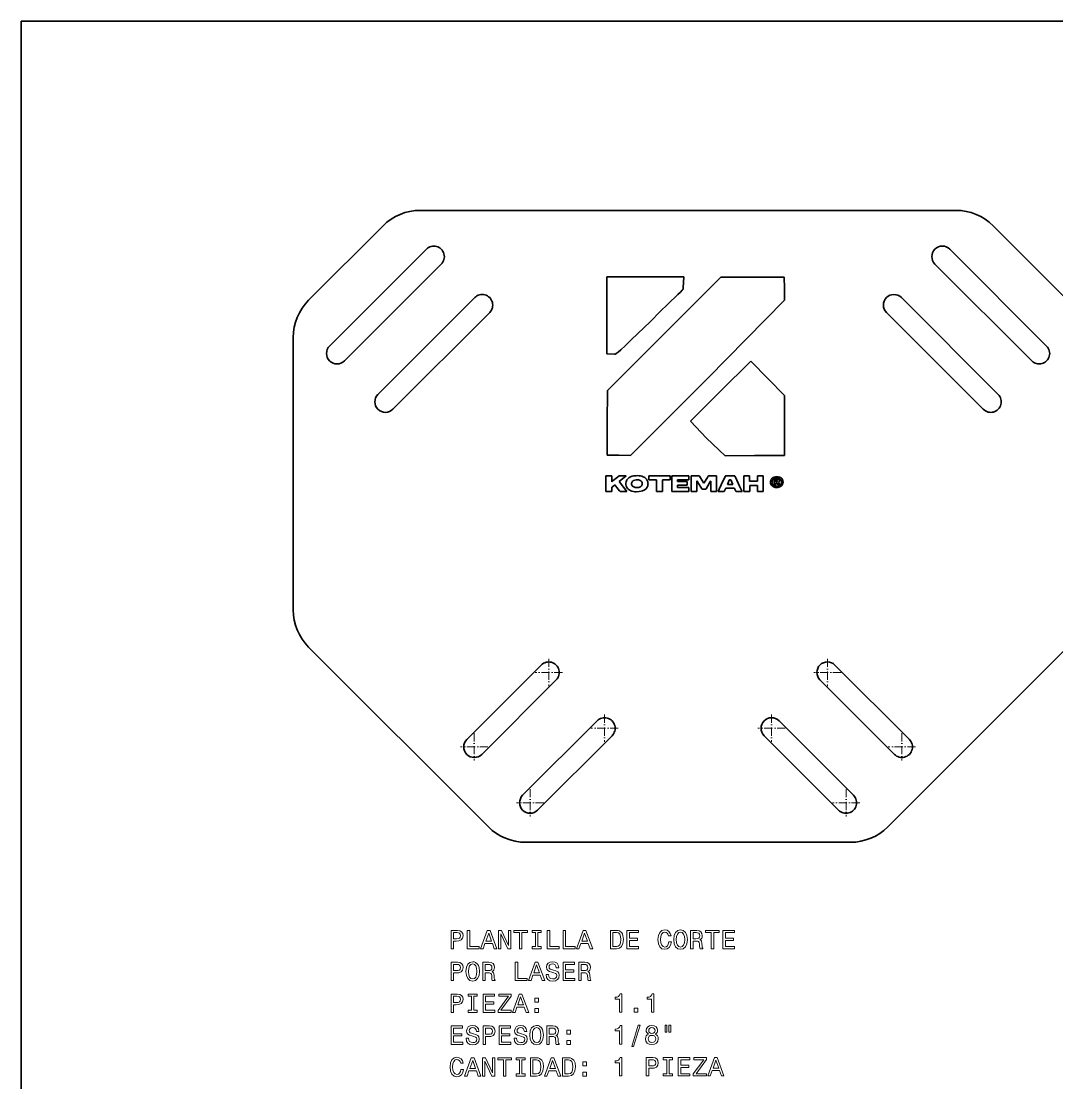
# Model space of a CAD drawing. Extents: x 15 to 1174, y 15 to 826.
# Drawn here: x 15 to 211.7, y 624.2 to 825.8 of the extents above; entities that cross this region are included whole.
import ezdxf

# ---------------------------------------------------------------- set-up
doc = ezdxf.new("R2010")
doc.units = 0
doc.linetypes.add('DASHDOT', pattern=[18.5, 12, -3, 0.5, -3])

msp = doc.modelspace()

# ---------------------------------------------------------------- linework, layer by layer
at = {"color": 7, "lineweight": 35}
for p, q in [((1173.969971, 825.840027), (15, 825.840027)), ((15, 15), (15, 825.840027)), ((90.783447, 789.918457), (192.499176, 789.918457)), ((69.570244, 772.847412), (83.712379, 786.989502)), ((199.570251, 786.989502), (213.712372, 772.847412)), ((91.9403, 782.545898), (73.555527, 764.161072)), ((191.342316, 782.545898), (209.727097, 764.161072)), ((76.383949, 761.332642), (94.76873, 779.717468)), ((206.898682, 761.332642), (188.513885, 779.717468)), ((126.240486, 777.307739), (133.919418, 777.307739)), ((126.240486, 769.782166), (126.240486, 777.307739)), ((133.919418, 777.307739), (140.817795, 777.307739)), ((137.192596, 766.559265), (147.838989, 777.218872)), ((140.817795, 777.307739), (140.734146, 775.231934)), ((147.838989, 777.218872), (153.806702, 777.238647)), ((153.806702, 777.238647), (159.892502, 777.238647)), ((159.892502, 777.238647), (159.922089, 775.087646)), ((140.217163, 774.418091), (139.693024, 773.915283)), ((140.531662, 774.757324), (140.217163, 774.418091)), ((140.626099, 774.888062), (140.531662, 774.757324)), ((140.687119, 775.004761), (140.626099, 774.888062)), ((140.721024, 775.116394), (140.687119, 775.004761)), ((140.734146, 775.231934), (140.721024, 775.116394)), ((159.922089, 775.087646), (159.941818, 772.897217)), ((101.13269, 773.353516), (82.74791, 754.968689)), ((137.81337, 772.132385), (136.356613, 770.708923)), ((139.693024, 773.915283), (137.81337, 772.132385)), ((159.941818, 772.897217), (145.396912, 758.086182)), ((182.149933, 773.353516), (200.534714, 754.968689)), ((85.57634, 752.140259), (103.961121, 770.525085)), ((136.356613, 770.708923), (134.487778, 768.835266)), ((197.706284, 752.140259), (179.321503, 770.525085)), ((126.240486, 762.646851), (126.240486, 769.782166)), ((134.487778, 768.835266), (130.833359, 765.313599)), ((126.358986, 755.712463), (137.192596, 766.559265)), ((66.641312, 714.060608), (66.641312, 765.776306)), ((129.678818, 764.208496), (128.872955, 763.453125)), ((130.833359, 765.313599), (129.678818, 764.208496)), ((127.640129, 762.620056), (126.240486, 762.646851)), ((127.718246, 762.618652), (127.640129, 762.620056)), ((127.79937, 762.631042), (127.718246, 762.618652)), ((127.892853, 762.665405), (127.79937, 762.631042)), ((128.008041, 762.729919), (127.892853, 762.665405)), ((128.340973, 762.982117), (128.008041, 762.729919)), ((128.872955, 763.453125), (128.340973, 762.982117)), ((147.763, 755.531555), (153.578293, 761.273193)), ((153.578293, 761.273193), (156.863602, 757.954285)), ((145.396912, 758.086182), (130.711517, 743.369873)), ((156.863602, 757.954285), (159.951797, 754.792969)), ((126.270294, 749.478943), (126.358986, 755.712463)), ((142.085602, 749.908203), (147.763, 755.531555)), ((159.951797, 754.792969), (159.931992, 749.073547)), ((126.281372, 743.425659), (126.270294, 749.478943)), ((145.163101, 746.690247), (142.085602, 749.908203)), ((159.931992, 749.073547), (159.951797, 743.393494)), ((148.674194, 743.334351), (145.163101, 746.690247)), ((128.506897, 743.411743), (126.281372, 743.425659)), ((130.711517, 743.369873), (128.506897, 743.411743)), ((154.224304, 743.373779), (148.674194, 743.334351)), ((159.951797, 743.393494), (154.224304, 743.373779)), ((126.044197, 736.526245), (126.044197, 739.510742)), ((126.044197, 739.510742), (127.14003, 739.510742)), ((127.14003, 739.510742), (127.14003, 738.396973)), ((127.14003, 738.396973), (127.43692, 738.612671)), ((127.43692, 738.612671), (128.226471, 739.264465)), ((128.226471, 739.264465), (128.525452, 739.487488)), ((128.525452, 739.487488), (128.596863, 739.514771)), ((129.904953, 739.51593), (128.53244, 738.426941)), ((128.53244, 738.426941), (129.986389, 736.51709)), ((128.596863, 739.514771), (129.904953, 739.51593)), ((129.857208, 738.344116), (129.82605, 738.122925)), ((129.82605, 738.122925), (129.828217, 737.991272)), ((129.828217, 737.991272), (129.84549, 737.859009)), ((129.84549, 737.859009), (129.890823, 737.593872)), ((129.923981, 738.555908), (129.857208, 738.344116)), ((130.029068, 738.758057), (129.923981, 738.555908)), ((130.175232, 738.950195), (130.029068, 738.758057)), ((130.36322, 739.121826), (130.175232, 738.950195)), ((130.576111, 739.255371), (130.36322, 739.121826)), ((130.808319, 739.360229), (130.576111, 739.255371)), ((131.054276, 739.445801), (130.808319, 739.360229)), ((130.912827, 738.055359), (130.924225, 738.154175)), ((130.916245, 737.954407), (130.912827, 738.055359)), ((130.965866, 737.747803), (130.916245, 737.954407)), ((130.924225, 738.154175), (130.950851, 738.250244)), ((130.950851, 738.250244), (130.993134, 738.343201)), ((130.993134, 738.343201), (131.051483, 738.432556)), ((131.051483, 738.432556), (131.126312, 738.517822)), ((131.288376, 739.492004), (131.054276, 739.445801)), ((131.126312, 738.517822), (131.204987, 738.580688)), ((131.204987, 738.580688), (131.300034, 738.632874)), ((131.531021, 739.514648), (131.288376, 739.492004)), ((131.300034, 738.632874), (131.509644, 738.70166)), ((131.509644, 738.70166), (131.792221, 738.735352)), ((131.776688, 739.535889), (131.531021, 739.514648)), ((132.022476, 739.541199), (131.776688, 739.535889)), ((131.792221, 738.735352), (132.080399, 738.740662)), ((132.305969, 739.523438), (132.022476, 739.541199)), ((132.080399, 738.740662), (132.248215, 738.72821)), ((132.248215, 738.72821), (132.408005, 738.691101)), ((132.585144, 739.486328), (132.305969, 739.523438)), ((132.408005, 738.691101), (132.556305, 738.630249)), ((132.556305, 738.630249), (132.689606, 738.546753)), ((132.858109, 739.424255), (132.585144, 739.486328)), ((132.689606, 738.546753), (132.781464, 738.460205)), ((132.781464, 738.460205), (132.851334, 738.358643)), ((132.851334, 738.358643), (132.898438, 738.245911)), ((133.123062, 739.331604), (132.858109, 739.424255)), ((132.915451, 737.871277), (132.88002, 737.748657)), ((132.898438, 738.245911), (132.921951, 738.125671)), ((132.927353, 737.997437), (132.915451, 737.871277)), ((132.921951, 738.125671), (132.927353, 737.997437)), ((133.404846, 739.182861), (133.123062, 739.331604)), ((133.526947, 739.094116), (133.404846, 739.182861)), ((133.636398, 738.996033), (133.526947, 739.094116)), ((133.733063, 738.888794), (133.636398, 738.996033)), ((133.816849, 738.7724), (133.733063, 738.888794)), ((133.887665, 738.647156), (133.816849, 738.7724)), ((133.945389, 738.513123), (133.887665, 738.647156)), ((133.993378, 738.359436), (133.945389, 738.513123)), ((133.977402, 737.621155), (134.027725, 737.881226)), ((134.024277, 738.202026), (133.993378, 738.359436)), ((134.036316, 738.042114), (134.024277, 738.202026)), ((134.027725, 737.881226), (134.036316, 738.042114)), ((134.211319, 739.506836), (138.228592, 739.506836)), ((134.211319, 738.740601), (134.211319, 739.506836)), ((135.670395, 738.740601), (134.211319, 738.740601)), ((135.670395, 736.526367), (135.670395, 738.740601)), ((138.228592, 738.74585), (136.783401, 738.74585)), ((136.783401, 738.74585), (136.783401, 736.526367)), ((138.228592, 739.506836), (138.228592, 738.74585)), ((138.5354, 736.524353), (138.5354, 739.509277)), ((138.5354, 739.509277), (141.799896, 739.509277)), ((141.799896, 738.773682), (139.636398, 738.773682)), ((139.636398, 738.773682), (139.636398, 738.403748)), ((139.636398, 738.403748), (141.4431, 738.403748)), ((141.4431, 738.403748), (141.4431, 737.725281)), ((141.799896, 739.509277), (141.799896, 738.773682)), ((142.241501, 739.509644), (142.35936, 739.515686)), ((142.241501, 736.525879), (142.241501, 739.509644)), ((142.35936, 739.515686), (143.623703, 739.517273)), ((143.731796, 737.85553), (143.30899, 738.531555)), ((143.30899, 738.531555), (143.30899, 736.525879)), ((143.623703, 739.517273), (143.717041, 739.499634)), ((143.717041, 739.499634), (143.780762, 739.435364)), ((144.237991, 737.011719), (143.731796, 737.85553)), ((143.780762, 739.435364), (144.489639, 738.326721)), ((144.489639, 738.326721), (144.652618, 738.097839)), ((144.652618, 738.097839), (145.307266, 739.18042)), ((145.734085, 738.164307), (145.089874, 737.030762)), ((145.307266, 739.18042), (145.487564, 739.45636)), ((145.487564, 739.45636), (145.532059, 739.494934)), ((145.532059, 739.494934), (145.587189, 739.513367)), ((145.587189, 739.513367), (146.985107, 739.512939)), ((145.929276, 738.485901), (145.734085, 738.164307)), ((145.953201, 738.479065), (145.929276, 738.485901)), ((145.953201, 736.526245), (145.953201, 738.479065)), ((146.985107, 739.512939), (147.011948, 739.501343)), ((147.011948, 739.501343), (147.011902, 736.526245)), ((148.659821, 739.365356), (147.945511, 737.821533)), ((148.701385, 739.448792), (148.659821, 739.365356)), ((148.743423, 739.493958), (148.701385, 739.448792)), ((148.808121, 739.512573), (148.743423, 739.493958)), ((148.917694, 739.516174), (148.808121, 739.512573)), ((150.328171, 739.516174), (148.917694, 739.516174)), ((149.103302, 737.850281), (149.4487, 738.657166)), ((150.137497, 737.850281), (149.103302, 737.850281)), ((149.4487, 738.657166), (149.492126, 738.725037)), ((149.492126, 738.725037), (149.528534, 738.743042)), ((149.528534, 738.743042), (149.581726, 738.744385)), ((149.581726, 738.744385), (149.745804, 738.743042)), ((149.745804, 738.743042), (150.137497, 737.850281)), ((150.437531, 739.511414), (150.328171, 739.516174)), ((150.503845, 739.490173), (150.437531, 739.511414)), ((150.54744, 739.44165), (150.503845, 739.490173)), ((150.588623, 739.355164), (150.54744, 739.44165)), ((150.906418, 738.657227), (150.588623, 739.355164)), ((151.407913, 737.564819), (150.906418, 738.657227)), ((152.233093, 736.526245), (152.233093, 739.510742)), ((152.233093, 739.510742), (153.333893, 739.510742)), ((153.333893, 739.510742), (153.333893, 738.470276)), ((153.333893, 738.470276), (154.829895, 738.470276)), ((154.829895, 738.470276), (154.829895, 739.510071)), ((154.829895, 739.510071), (155.930893, 739.510071)), ((155.930893, 739.510071), (155.930893, 736.523987)), ((157.266739, 738.312805), (157.289261, 738.524902)), ((157.290665, 738.099854), (157.266739, 738.312805)), ((157.289261, 738.524902), (157.357208, 738.720032)), ((157.356995, 737.906799), (157.290665, 738.099854)), ((157.46225, 737.735779), (157.356995, 737.906799)), ((157.357208, 738.720032), (157.466415, 738.894836)), ((157.466415, 738.894836), (157.612717, 739.045654)), ((157.589462, 738.49585), (157.571838, 738.331848)), ((157.571838, 738.331848), (157.588043, 738.160339)), ((157.588043, 738.160339), (157.636047, 738.005432)), ((157.639847, 738.645081), (157.589462, 738.49585)), ((157.612717, 739.045654), (157.791946, 739.169067)), ((157.636047, 738.005432), (157.713669, 737.868958)), ((157.720398, 738.777283), (157.639847, 738.645081)), ((157.713669, 737.868958), (157.818771, 737.75293)), ((157.828506, 738.890259), (157.720398, 738.777283)), ((157.791946, 739.169067), (157.999954, 739.261536)), ((157.961609, 738.981873), (157.828506, 738.890259)), ((158.117096, 739.049866), (157.961609, 738.981873)), ((157.982834, 738.738098), (157.982193, 737.953979)), ((157.982193, 737.953979), (157.987534, 737.882385)), ((157.99202, 738.816284), (157.982834, 738.738098)), ((157.987534, 737.882385), (158.013107, 737.833679)), ((158.025574, 738.868652), (157.99202, 738.816284)), ((157.999954, 739.261536), (158.232574, 739.31958)), ((158.086243, 738.896729), (158.025574, 738.868652)), ((158.176819, 738.901794), (158.086243, 738.896729)), ((158.292389, 739.092102), (158.117096, 739.049866)), ((158.541153, 738.900269), (158.176819, 738.901794)), ((158.232574, 739.31958), (158.485641, 739.339661)), ((158.286621, 737.83667), (158.306427, 737.88501)), ((158.484909, 739.106323), (158.292389, 739.092102)), ((158.306427, 737.88501), (158.307846, 737.950073)), ((158.306793, 738.198425), (158.421143, 738.194641)), ((158.307846, 737.950073), (158.306793, 738.198425)), ((158.314041, 738.673706), (158.514465, 738.670654)), ((158.314041, 738.389893), (158.314041, 738.673706)), ((158.535904, 738.416992), (158.314041, 738.389893)), ((158.421143, 738.194641), (158.50708, 738.162903)), ((158.678116, 739.09082), (158.484909, 739.106323)), ((158.485641, 739.339661), (158.740936, 739.320679)), ((158.50708, 738.162903), (158.569611, 738.10437)), ((158.514465, 738.670654), (158.593231, 738.639648)), ((158.613968, 738.457031), (158.535904, 738.416992)), ((158.706894, 738.886597), (158.541153, 738.900269)), ((158.569611, 738.10437), (158.613754, 738.020264)), ((158.593231, 738.639648), (158.633682, 738.557434)), ((158.613754, 738.020264), (158.675461, 737.876709)), ((158.632828, 738.497681), (158.613968, 738.457031)), ((158.633682, 738.557434), (158.632828, 738.497681)), ((158.675461, 737.876709), (158.74588, 737.808655)), ((158.853394, 739.046753), (158.678116, 739.09082)), ((158.833862, 738.847534), (158.706894, 738.886597)), ((158.740936, 739.320679), (158.972946, 739.265381)), ((158.801132, 738.310852), (158.915314, 738.393616)), ((159.078156, 737.825867), (158.801132, 738.310852)), ((158.924728, 738.781921), (158.833862, 738.847534)), ((159.008255, 738.976318), (158.853394, 739.046753)), ((158.915314, 738.393616), (158.983398, 738.481079)), ((158.982208, 738.688599), (158.924728, 738.781921)), ((158.972946, 739.265381), (159.178284, 739.176636)), ((159.005615, 738.577881), (158.982208, 738.688599)), ((158.983398, 738.481079), (159.005615, 738.577881)), ((159.140198, 738.881836), (159.008255, 738.976318)), ((159.1259, 737.749207), (159.235291, 737.862549)), ((159.246704, 738.765381), (159.140198, 738.881836)), ((159.178284, 739.176636), (159.353607, 739.057129)), ((159.235291, 737.862549), (159.317398, 737.994812)), ((159.325302, 738.629272), (159.246704, 738.765381)), ((159.317398, 737.994812), (159.369461, 738.143677)), ((159.373474, 738.475647), (159.325302, 738.629272)), ((159.353607, 739.057129), (159.495544, 738.909668)), ((159.369461, 738.143677), (159.388733, 738.306763)), ((159.388733, 738.306763), (159.373474, 738.475647)), ((159.572678, 737.878235), (159.444656, 737.698425)), ((159.495544, 738.909668), (159.600739, 738.736938)), ((159.656555, 738.088074), (159.572678, 737.878235)), ((159.600739, 738.736938), (159.665817, 738.541687)), ((159.687439, 738.326721), (159.656555, 738.088074)), ((159.665817, 738.541687), (159.687439, 738.326721)), ((127.143768, 736.526245), (126.044197, 736.526245)), ((127.155815, 737.341187), (127.143204, 737.26709)), ((127.143204, 737.26709), (127.143768, 736.526245)), ((127.180939, 737.36853), (127.155815, 737.341187)), ((127.226631, 737.387451), (127.180939, 737.36853)), ((127.268723, 737.412598), (127.226631, 737.387451)), ((127.30735, 737.447815), (127.268723, 737.412598)), ((127.744087, 737.797302), (127.30735, 737.447815)), ((128.130585, 737.31543), (127.744087, 737.797302)), ((128.609619, 736.653748), (128.130585, 737.31543)), ((128.664124, 736.590088), (128.609619, 736.653748)), ((128.728027, 736.544983), (128.664124, 736.590088)), ((128.806335, 736.519165), (128.728027, 736.544983)), ((128.904022, 736.513245), (128.806335, 736.519165)), ((129.371902, 736.519775), (128.904022, 736.513245)), ((129.840286, 736.51709), (129.371902, 736.519775)), ((129.986389, 736.51709), (129.840286, 736.51709)), ((129.890823, 737.593872), (129.937759, 737.422058)), ((129.937759, 737.422058), (130.022629, 737.26709)), ((130.022629, 737.26709), (130.133911, 737.124756)), ((130.133911, 737.124756), (130.260132, 736.990784)), ((130.260132, 736.990784), (130.424774, 736.852234)), ((130.424774, 736.852234), (130.595184, 736.753601)), ((130.595184, 736.753601), (130.771454, 736.680176)), ((130.771454, 736.680176), (130.953705, 736.617126)), ((130.953705, 736.617126), (131.299057, 736.525513)), ((131.01947, 737.63501), (130.965866, 737.747803)), ((131.094238, 737.533752), (131.01947, 737.63501)), ((131.190613, 737.450195), (131.094238, 737.533752)), ((131.309082, 737.39032), (131.190613, 737.450195)), ((131.299057, 736.525513), (131.522263, 736.491516)), ((131.601517, 737.316345), (131.309082, 737.39032)), ((131.522263, 736.491516), (131.776413, 736.475037)), ((131.872894, 737.268066), (131.601517, 737.316345)), ((131.776413, 736.475037), (132.328857, 736.520386)), ((132.276093, 737.320007), (131.872894, 737.268066)), ((132.443497, 737.35614), (132.276093, 737.320007)), ((132.328857, 736.520386), (132.721222, 736.57782)), ((132.588303, 737.421143), (132.443497, 737.35614)), ((132.711685, 737.513306), (132.588303, 737.421143)), ((132.81485, 737.631165), (132.711685, 737.513306)), ((132.721222, 736.57782), (132.992569, 736.643616)), ((132.88002, 737.748657), (132.81485, 737.631165)), ((132.992569, 736.643616), (133.143433, 736.701843)), ((133.143433, 736.701843), (133.286041, 736.773071)), ((133.286041, 736.773071), (133.546158, 736.950012)), ((133.546158, 736.950012), (133.652878, 737.046936)), ((133.652878, 737.046936), (133.74437, 737.150635)), ((133.74437, 737.150635), (133.885529, 737.375977)), ((133.885529, 737.375977), (133.977402, 737.621155)), ((136.783401, 736.526367), (135.670395, 736.526367)), ((141.802902, 736.524353), (138.5354, 736.524353)), ((141.4431, 737.725281), (139.639404, 737.725281)), ((139.639404, 737.725281), (139.639404, 737.260071)), ((139.639404, 737.260071), (141.802902, 737.260071)), ((141.802902, 737.260071), (141.802902, 736.524353)), ((143.30899, 736.525879), (142.241501, 736.525879)), ((144.293518, 736.969421), (144.237991, 737.011719)), ((144.368027, 736.950012), (144.293518, 736.969421)), ((144.927002, 736.944824), (144.368027, 736.950012)), ((145.027908, 736.963867), (144.927002, 736.944824)), ((145.089874, 737.030762), (145.027908, 736.963867)), ((147.011902, 736.526245), (145.953201, 736.526245)), ((147.549774, 736.965515), (147.343079, 736.522278)), ((147.343079, 736.522278), (148.499893, 736.522278)), ((147.945511, 737.821533), (147.549774, 736.965515)), ((148.499893, 736.522278), (148.787689, 737.165894)), ((148.787689, 737.165894), (150.375259, 737.162903)), ((150.375259, 737.162903), (150.433105, 737.140503)), ((150.433105, 737.140503), (150.476013, 737.095581)), ((150.476013, 737.095581), (150.691315, 736.616089)), ((150.691315, 736.616089), (150.742844, 736.540161)), ((150.742844, 736.540161), (150.784149, 736.520935)), ((150.784149, 736.520935), (150.842514, 736.515259)), ((150.842514, 736.515259), (151.596298, 736.517029)), ((151.768982, 736.80603), (151.407913, 737.564819)), ((151.596298, 736.517029), (151.904297, 736.51709)), ((151.904297, 736.51709), (151.768936, 736.80603)), ((153.338501, 736.526245), (152.233093, 736.526245)), ((154.833694, 737.686035), (153.338501, 737.686035)), ((153.338501, 737.686035), (153.338501, 736.526245)), ((154.833694, 736.523987), (154.833694, 737.686035)), ((155.930893, 736.523987), (154.833694, 736.523987)), ((157.602936, 737.589233), (157.46225, 737.735779)), ((157.775604, 737.469299), (157.602936, 737.589233)), ((157.976776, 737.378357), (157.775604, 737.469299)), ((157.818771, 737.75293), (157.949173, 737.65918)), ((157.949173, 737.65918), (158.102707, 737.589722)), ((158.202957, 737.318665), (157.976776, 737.378357)), ((158.013107, 737.833679), (158.065964, 737.805786)), ((158.065964, 737.805786), (158.153168, 737.79657)), ((158.102707, 737.589722), (158.277206, 737.546448)), ((158.153168, 737.79657), (158.238754, 737.80658)), ((158.450684, 737.29248), (158.202957, 737.318665)), ((158.238754, 737.80658), (158.286621, 737.83667)), ((158.277206, 737.546448), (158.47052, 737.531311)), ((158.667282, 737.303833), (158.450684, 737.29248)), ((158.47052, 737.531311), (158.661514, 737.545776)), ((158.661514, 737.545776), (158.836258, 737.588501)), ((158.883789, 737.351318), (158.667282, 737.303833)), ((158.74588, 737.808655), (158.866333, 737.797852)), ((158.836258, 737.588501), (158.991959, 737.657043)), ((158.866333, 737.797852), (159.078156, 737.825867)), ((159.0914, 737.433716), (158.883789, 737.351318)), ((158.991959, 737.657043), (159.1259, 737.749207)), ((159.281296, 737.549866), (159.0914, 737.433716)), ((159.444656, 737.698425), (159.281296, 737.549866)), ((103.712379, 672.847412), (69.570244, 706.989502)), ((213.712372, 706.989502), (179.570251, 672.847412)), ((99.620499, 689.43927), (113.762634, 703.581421)), ((183.662125, 689.43927), (169.519989, 703.581421)), ((116.591057, 700.752991), (102.448929, 686.61084)), ((166.691559, 700.752991), (180.833694, 686.61084)), ((110.227097, 678.832642), (124.369232, 692.974792)), ((173.055527, 678.832642), (158.913391, 692.974792)), ((127.197662, 690.146362), (113.055527, 676.004272)), ((156.084961, 690.146362), (170.227097, 676.004272)), ((141.641312, 669.918457), (110.783447, 669.918457)), ((172.499176, 669.918457), (141.641312, 669.918457))]:
    msp.add_line(p, q, dxfattribs=at)
at = {"color": 7, "linetype": 'DASHDOT', "lineweight": 13, "ltscale": 0.13}
for p, q in [((115.176849, 704.767212), (115.176849, 699.5672)), ((168.105774, 704.767212), (168.105774, 699.5672)), ((117.776848, 702.167175), (112.576843, 702.167175)), ((170.70578, 702.167175), (165.505783, 702.167175)), ((125.783447, 694.160583), (125.783447, 688.960571)), ((157.499176, 694.160583), (157.499176, 688.960571)), ((128.383453, 691.560608), (123.183449, 691.560608)), ((160.099182, 691.560608), (154.89917, 691.560608)), ((101.034714, 690.625061), (101.034714, 685.425049)), ((182.24791, 690.625061), (182.24791, 685.425049)), ((103.634705, 688.025085), (98.434708, 688.025085)), ((184.847916, 688.025085), (179.647919, 688.025085)), ((114.24131, 677.418457), (109.041313, 677.418457)), ((174.241302, 677.418457), (169.041306, 677.418457))]:
    msp.add_line(p, q, dxfattribs=at)
at = {"color": 7, "linetype": 'DASHDOT', "lineweight": 13, "ltscale": 0.129999}
for p, q in [((111.641312, 680.018433), (111.641312, 674.818481)), ((171.641312, 680.018433), (171.641312, 674.818481))]:
    msp.add_line(p, q, dxfattribs=at)
at = {"color": 7, "lineweight": 13}
for points in [[(96.635201, 649.681824), (97.099182, 649.681824), (97.099182, 651.159485), (97.613586, 651.159485), (98.133041, 651.184692), (98.546585, 651.361206), (98.813881, 651.704163), (98.904655, 652.173157), (98.834053, 652.606873), (98.632324, 652.924622), (98.299469, 653.116272), (97.845581, 653.181824), (96.635201, 653.181824)], [(99.711571, 649.681824), (101.960854, 649.681824), (101.960854, 650.105469), (100.175552, 650.105469), (100.175552, 653.181824), (99.711571, 653.181824)], [(102.238228, 649.681824), (102.702209, 649.681824), (103.070358, 650.710632), (104.467339, 650.710632), (104.835495, 649.681824), (105.309555, 649.681824), (104.028572, 653.18689), (103.514168, 653.18689)], [(105.657539, 649.681824), (106.076126, 649.681824), (106.076126, 652.551392), (107.417625, 649.681824), (107.957253, 649.681824), (107.957253, 653.181824), (107.533615, 653.181824), (107.533615, 650.312256), (106.207253, 653.181824), (105.657539, 653.181824)], [(109.611427, 649.681824), (110.075409, 649.681824), (110.075409, 652.758179), (111.134483, 652.758179), (111.134483, 653.181824), (108.54731, 653.181824), (108.54731, 652.758179), (109.611427, 652.758179)], [(112.647453, 650.105469), (112.001915, 650.105469), (112.001915, 649.681824), (113.756958, 649.681824), (113.756958, 650.105469), (113.111427, 650.105469), (113.111427, 652.758179), (113.756958, 652.758179), (113.756958, 653.181824), (112.001915, 653.181824), (112.001915, 652.758179), (112.647453, 652.758179)], [(114.891685, 649.681824), (117.140968, 649.681824), (117.140968, 650.105469), (115.355667, 650.105469), (115.355667, 653.181824), (114.891685, 653.181824)], [(117.927711, 649.681824), (120.176987, 649.681824), (120.176987, 650.105469), (118.391693, 650.105469), (118.391693, 653.181824), (117.927711, 653.181824)], [(120.454369, 649.681824), (120.918343, 649.681824), (121.286499, 650.710632), (122.683472, 650.710632), (123.051628, 649.681824), (123.525696, 649.681824), (122.244713, 653.18689), (121.730301, 653.18689)], [(128.054504, 653.181824), (126.889526, 653.181824), (126.889526, 649.681824), (128.054504, 649.681824), (128.604218, 649.792786), (129.012726, 650.130676), (129.264893, 650.680359), (129.355667, 651.431824), (129.274963, 652.198364), (129.174103, 652.500977), (129.032898, 652.743042), (128.62439, 653.070862), (128.357101, 653.15155)], [(130.036499, 649.681824), (132.255524, 649.681824), (132.255524, 650.105469), (130.500473, 650.105469), (130.500473, 651.290588), (132.063873, 651.290588), (132.063873, 651.709229), (130.500473, 651.709229), (130.500473, 652.758179), (132.215179, 652.758179), (132.215179, 653.181824), (130.036499, 653.181824)], [(137.984619, 650.982971), (137.883759, 650.559326), (137.717331, 650.256775), (137.485352, 650.070129), (137.213013, 650.009644), (136.885193, 650.100403), (136.627991, 650.372742), (136.456528, 650.816528), (136.401047, 651.431824), (136.456528, 652.042053), (136.622955, 652.490906), (136.880157, 652.763245), (137.213013, 652.85907), (137.455078, 652.808655), (137.661865, 652.667419), (137.823242, 652.440491), (137.934189, 652.127808), (138.4133, 652.127808), (138.261993, 652.606873), (137.999756, 652.970032), (137.641693, 653.19696), (137.213013, 653.277649), (136.678436, 653.15155), (136.269928, 652.798523), (136.007675, 652.218567), (135.916901, 651.431824), (136.007675, 650.645081), (136.269928, 650.065125), (136.678436, 649.707031), (137.213013, 649.585999), (137.682037, 649.681824), (138.060272, 649.949097), (138.32756, 650.387878), (138.468781, 650.982971)], [(138.907532, 651.431824), (138.998306, 650.645081), (139.260559, 650.065125), (139.669067, 649.707031), (140.203644, 649.585999), (140.733185, 649.707031), (141.146729, 650.065125), (141.403931, 650.645081), (141.499756, 651.431824), (141.403931, 652.213501), (141.292984, 652.53125), (141.146729, 652.793518), (140.733185, 653.15155), (140.481018, 653.242371), (140.203644, 653.277649), (139.664017, 653.15155), (139.255524, 652.798523), (138.998306, 652.218567)], [(142.115021, 649.681824), (142.584045, 649.681824), (142.584045, 651.159485), (143.063156, 651.159485), (143.416168, 651.144348), (143.638077, 651.07373), (143.759125, 650.907349), (143.80954, 650.609802), (143.834763, 650.155884), (143.865021, 649.858337), (143.925537, 649.681824), (144.455078, 649.681824), (144.455078, 649.777649), (144.339081, 649.918884), (144.298737, 650.181091), (144.263443, 650.745972), (144.177704, 651.164551), (144.061707, 651.295654), (143.880157, 651.391479), (144.081879, 651.517578), (144.223099, 651.694092), (144.313873, 651.915955), (144.344131, 652.183289), (144.273529, 652.606873), (144.071793, 652.924622), (143.738953, 653.116272), (143.285049, 653.181824), (142.115021, 653.181824)], [(146.043701, 649.681824), (146.507675, 649.681824), (146.507675, 652.758179), (147.566757, 652.758179), (147.566757, 653.181824), (144.979584, 653.181824), (144.979584, 652.758179), (146.043701, 652.758179)], [(148.252625, 649.681824), (150.471649, 649.681824), (150.471649, 650.105469), (148.716614, 650.105469), (148.716614, 651.290588), (150.280014, 651.290588), (150.280014, 651.709229), (148.716614, 651.709229), (148.716614, 652.758179), (150.431305, 652.758179), (150.431305, 653.181824), (148.252625, 653.181824)], [(97.719498, 652.753174), (98.022087, 652.7229), (98.243996, 652.627075), (98.375114, 652.450562), (98.420509, 652.173157), (98.370071, 651.880676), (98.23391, 651.704163), (98.001915, 651.613403), (97.684196, 651.588135), (97.099182, 651.588135), (97.099182, 652.753174)], [(103.231743, 651.139343), (103.77137, 652.682556), (104.310997, 651.139343)], [(121.447884, 651.139343), (121.987511, 652.682556), (122.52713, 651.139343)], [(128.019211, 652.763245), (128.402496, 652.687561), (128.664734, 652.455627), (128.821075, 652.042053), (128.871521, 651.431824), (128.81604, 650.841736), (128.659698, 650.428223), (128.39241, 650.181091), (128.019211, 650.100403), (127.358543, 650.100403), (127.358543, 652.763245)], [(139.391678, 651.431824), (139.447159, 652.042053), (139.613586, 652.490906), (139.870789, 652.763245), (140.203644, 652.85907), (140.531448, 652.763245), (140.788666, 652.48584), (140.955078, 652.036987), (141.015594, 651.431824), (140.955078, 650.821594), (140.788666, 650.372742), (140.531448, 650.100403), (140.203644, 650.009644), (139.870789, 650.100403), (139.613586, 650.372742), (139.447159, 650.816528)], [(143.153931, 652.753174), (143.461563, 652.7229), (143.678421, 652.627075), (143.81459, 652.450562), (143.859985, 652.173157), (143.80954, 651.880676), (143.673386, 651.704163), (143.441391, 651.613403), (143.123672, 651.588135), (142.584045, 651.588135), (142.584045, 652.753174)], [(96.635201, 643.63501), (97.099182, 643.63501), (97.099182, 645.112671), (97.613586, 645.112671), (98.133041, 645.137878), (98.546585, 645.314392), (98.813881, 645.657349), (98.904655, 646.126343), (98.834053, 646.560059), (98.632324, 646.877808), (98.299469, 647.069458), (97.845581, 647.13501), (96.635201, 647.13501)], [(99.43924, 645.38501), (99.530014, 644.598267), (99.792267, 644.018311), (100.200768, 643.660217), (100.735344, 643.539185), (101.264885, 643.660217), (101.678429, 644.018311), (101.935638, 644.598267), (102.031456, 645.38501), (101.935638, 646.166687), (101.824684, 646.484436), (101.678429, 646.746704), (101.264885, 647.104736), (101.012726, 647.195557), (100.735344, 647.230835), (100.195724, 647.104736), (99.787224, 646.751709), (99.530014, 646.171753)], [(102.646729, 643.63501), (103.115753, 643.63501), (103.115753, 645.112671), (103.594856, 645.112671), (103.947884, 645.097534), (104.169785, 645.026917), (104.290825, 644.860535), (104.341255, 644.562988), (104.36647, 644.10907), (104.396729, 643.811523), (104.457253, 643.63501), (104.986786, 643.63501), (104.986786, 643.730835), (104.870796, 643.87207), (104.830444, 644.134277), (104.795143, 644.699158), (104.709412, 645.117737), (104.593414, 645.24884), (104.411858, 645.344666), (104.613586, 645.470764), (104.754799, 645.647278), (104.845581, 645.869141), (104.875839, 646.136475), (104.805229, 646.560059), (104.6035, 646.877808), (104.270653, 647.069458), (103.816757, 647.13501), (102.646729, 647.13501)], [(108.819641, 643.63501), (111.068924, 643.63501), (111.068924, 644.058655), (109.283615, 644.058655), (109.283615, 647.13501), (108.819641, 647.13501)], [(111.346298, 643.63501), (111.810272, 643.63501), (112.178429, 644.663818), (113.575409, 644.663818), (113.943558, 643.63501), (114.417625, 643.63501), (113.136642, 647.140076), (112.622238, 647.140076)], [(115.118637, 644.789917), (114.659698, 644.789917), (114.760559, 644.25531), (115.012726, 643.861938), (115.401054, 643.624939), (115.925552, 643.539185), (116.445, 643.619873), (116.833328, 643.841797), (117.080444, 644.189758), (117.171227, 644.648682), (117.095581, 645.062256), (116.883759, 645.329529), (116.540825, 645.506042), (116.081894, 645.637146), (115.688522, 645.732971), (115.431313, 645.843933), (115.285057, 646.00531), (115.23967, 646.257507), (115.285057, 646.484436), (115.416183, 646.655884), (115.617912, 646.771912), (115.895294, 646.812256), (116.177711, 646.761841), (116.399612, 646.625671), (116.545868, 646.398682), (116.61647, 646.091064), (117.075409, 646.091064), (117.075409, 646.101135), (116.994713, 646.575195), (116.757683, 646.928223), (116.384483, 647.150146), (115.880157, 647.225769), (115.42627, 647.150146), (115.073242, 646.938354), (114.846298, 646.610535), (114.76561, 646.18689), (114.831169, 645.808655), (115.022812, 645.551453), (115.325409, 645.379944), (115.738953, 645.24884), (116.147453, 645.132874), (116.455086, 645.021912), (116.641685, 644.860535), (116.707245, 644.598267), (116.646729, 644.330994), (116.490387, 644.129272), (116.253357, 644.003174), (115.945724, 643.96283), (115.602783, 644.018311), (115.34053, 644.179688), (115.17411, 644.441956)], [(117.89241, 643.63501), (120.111427, 643.63501), (120.111427, 644.058655), (118.356384, 644.058655), (118.356384, 645.243774), (119.919785, 645.243774), (119.919785, 645.662415), (118.356384, 645.662415), (118.356384, 646.711365), (120.071083, 646.711365), (120.071083, 647.13501), (117.89241, 647.13501)], [(120.862869, 643.63501), (121.331894, 643.63501), (121.331894, 645.112671), (121.810997, 645.112671), (122.164024, 645.097534), (122.385925, 645.026917), (122.506958, 644.860535), (122.557396, 644.562988), (122.582611, 644.10907), (122.612869, 643.811523), (122.673386, 643.63501), (123.202927, 643.63501), (123.202927, 643.730835), (123.086929, 643.87207), (123.046585, 644.134277), (123.011284, 644.699158), (122.925552, 645.117737), (122.809555, 645.24884), (122.627998, 645.344666), (122.829727, 645.470764), (122.97094, 645.647278), (123.061714, 645.869141), (123.09198, 646.136475), (123.02137, 646.560059), (122.819641, 646.877808), (122.486786, 647.069458), (122.032898, 647.13501), (120.862869, 647.13501)], [(97.719498, 646.70636), (98.022087, 646.676086), (98.243996, 646.580261), (98.375114, 646.403748), (98.420509, 646.126343), (98.370071, 645.833862), (98.23391, 645.657349), (98.001915, 645.566589), (97.684196, 645.541321), (97.099182, 645.541321), (97.099182, 646.70636)], [(99.923386, 645.38501), (99.978867, 645.995239), (100.145287, 646.444092), (100.402496, 646.716431), (100.735344, 646.812256), (101.063156, 646.716431), (101.320358, 646.439026), (101.486786, 645.990173), (101.54731, 645.38501), (101.486786, 644.77478), (101.320358, 644.325928), (101.063156, 644.053589), (100.735344, 643.96283), (100.402496, 644.053589), (100.145287, 644.325928), (99.978867, 644.769714)], [(103.685638, 646.70636), (103.993271, 646.676086), (104.210129, 646.580261), (104.346298, 646.403748), (104.391685, 646.126343), (104.341255, 645.833862), (104.205086, 645.657349), (103.973099, 645.566589), (103.65538, 645.541321), (103.115753, 645.541321), (103.115753, 646.70636)], [(112.339813, 645.092529), (112.87944, 646.635742), (113.419067, 645.092529)], [(121.901772, 646.70636), (122.209412, 646.676086), (122.42627, 646.580261), (122.562439, 646.403748), (122.607826, 646.126343), (122.557396, 645.833862), (122.421227, 645.657349), (122.18924, 645.566589), (121.871513, 645.541321), (121.331894, 645.541321), (121.331894, 646.70636)], [(96.635201, 637.588135), (97.099182, 637.588135), (97.099182, 639.065796), (97.613586, 639.065796), (98.133041, 639.091003), (98.546585, 639.267517), (98.813881, 639.610474), (98.904655, 640.079468), (98.834053, 640.513184), (98.632324, 640.830933), (98.299469, 641.022583), (97.845581, 641.088135), (96.635201, 641.088135)], [(100.503357, 638.01178), (99.857826, 638.01178), (99.857826, 637.588135), (101.612869, 637.588135), (101.612869, 638.01178), (100.967339, 638.01178), (100.967339, 640.66449), (101.612869, 640.66449), (101.612869, 641.088135), (99.857826, 641.088135), (99.857826, 640.66449), (100.503357, 640.66449)], [(102.712296, 637.588135), (104.931313, 637.588135), (104.931313, 638.01178), (103.17627, 638.01178), (103.17627, 639.196899), (104.73967, 639.196899), (104.73967, 639.61554), (103.17627, 639.61554), (103.17627, 640.66449), (104.890968, 640.66449), (104.890968, 641.088135), (102.712296, 641.088135)], [(105.551628, 637.588135), (108.063156, 637.588135), (108.063156, 638.01178), (106.106384, 638.01178), (108.063156, 640.689697), (108.063156, 641.088135), (105.687798, 641.088135), (105.687798, 640.66449), (107.538666, 640.66449), (105.551628, 637.991577)], [(108.310272, 637.588135), (108.774254, 637.588135), (109.14241, 638.616943), (110.539383, 638.616943), (110.907539, 637.588135), (111.381599, 637.588135), (110.100624, 641.093201), (109.586212, 641.093201)], [(128.608551, 637.63501), (129.067474, 637.63501), (129.067474, 641.160217), (128.724533, 641.160217), (128.633759, 640.8526), (128.452209, 640.645813), (128.174835, 640.52478), (127.791542, 640.484436), (127.791542, 640.126343), (128.608551, 640.126343)], [(134.680588, 637.63501), (135.139526, 637.63501), (135.139526, 641.160217), (134.796585, 641.160217), (134.705811, 640.8526), (134.524246, 640.645813), (134.246872, 640.52478), (133.863586, 640.484436), (133.863586, 640.126343), (134.680588, 640.126343)], [(97.719498, 640.659485), (98.022087, 640.629211), (98.243996, 640.533386), (98.375114, 640.356873), (98.420509, 640.079468), (98.370071, 639.786987), (98.23391, 639.610474), (98.001915, 639.519714), (97.684196, 639.494446), (97.099182, 639.494446), (97.099182, 640.659485)], [(109.303787, 639.045654), (109.843414, 640.588867), (110.383041, 639.045654)], [(112.531456, 639.544922), (113.227425, 639.544922), (113.227425, 640.296326), (112.531456, 640.296326)], [(112.531456, 637.588135), (113.227425, 637.588135), (113.227425, 638.3396), (112.531456, 638.3396)], [(131.38736, 637.63501), (132.083328, 637.63501), (132.083328, 638.386475), (131.38736, 638.386475)], [(96.640244, 631.541321), (98.859268, 631.541321), (98.859268, 631.964966), (97.104225, 631.964966), (97.104225, 633.150085), (98.667625, 633.150085), (98.667625, 633.568726), (97.104225, 633.568726), (97.104225, 634.617676), (98.818924, 634.617676), (98.818924, 635.041321), (96.640244, 635.041321)], [(99.938515, 632.696228), (99.479584, 632.696228), (99.580444, 632.161621), (99.832611, 631.76825), (100.22094, 631.53125), (100.745438, 631.445496), (101.264885, 631.526184), (101.653214, 631.748108), (101.90033, 632.096069), (101.991112, 632.554993), (101.915466, 632.968567), (101.703644, 633.23584), (101.36071, 633.412354), (100.901772, 633.543457), (100.5084, 633.639282), (100.251198, 633.750244), (100.104942, 633.911621), (100.059555, 634.163818), (100.104942, 634.390747), (100.236069, 634.562195), (100.437798, 634.678223), (100.715172, 634.718567), (100.997597, 634.668152), (101.219498, 634.531982), (101.365753, 634.304993), (101.436356, 633.997375), (101.895287, 633.997375), (101.895287, 634.007446), (101.814598, 634.481506), (101.577568, 634.834534), (101.204369, 635.056458), (100.700043, 635.13208), (100.246155, 635.056458), (99.893127, 634.844604), (99.666183, 634.516846), (99.585495, 634.093201), (99.651054, 633.714966), (99.842697, 633.457764), (100.145287, 633.286255), (100.558838, 633.155151), (100.967339, 633.039185), (101.274971, 632.928223), (101.461571, 632.766846), (101.52713, 632.504578), (101.466614, 632.237305), (101.310272, 632.035583), (101.073242, 631.909485), (100.76561, 631.869141), (100.422668, 631.924622), (100.160416, 632.085999), (99.993996, 632.348267)], [(102.707253, 631.541321), (103.171227, 631.541321), (103.171227, 633.018982), (103.685638, 633.018982), (104.205086, 633.044189), (104.618629, 633.220703), (104.885925, 633.56366), (104.9767, 634.032654), (104.906097, 634.46637), (104.704369, 634.784119), (104.371513, 634.975769), (103.917625, 635.041321), (102.707253, 635.041321)], [(105.748314, 631.541321), (107.967339, 631.541321), (107.967339, 631.964966), (106.212296, 631.964966), (106.212296, 633.150085), (107.775696, 633.150085), (107.775696, 633.568726), (106.212296, 633.568726), (106.212296, 634.617676), (107.926987, 634.617676), (107.926987, 635.041321), (105.748314, 635.041321)], [(109.046585, 632.696228), (108.587654, 632.696228), (108.688515, 632.161621), (108.940681, 631.76825), (109.32901, 631.53125), (109.8535, 631.445496), (110.372955, 631.526184), (110.761284, 631.748108), (111.0084, 632.096069), (111.099182, 632.554993), (111.023529, 632.968567), (110.811714, 633.23584), (110.468781, 633.412354), (110.009842, 633.543457), (109.61647, 633.639282), (109.359268, 633.750244), (109.213013, 633.911621), (109.167625, 634.163818), (109.213013, 634.390747), (109.344139, 634.562195), (109.545868, 634.678223), (109.823242, 634.718567), (110.105667, 634.668152), (110.327568, 634.531982), (110.473816, 634.304993), (110.544426, 633.997375), (111.003357, 633.997375), (111.003357, 634.007446), (110.922668, 634.481506), (110.685638, 634.834534), (110.312439, 635.056458), (109.808113, 635.13208), (109.354225, 635.056458), (109.001198, 634.844604), (108.774254, 634.516846), (108.693558, 634.093201), (108.759125, 633.714966), (108.950768, 633.457764), (109.253357, 633.286255), (109.666901, 633.155151), (110.075409, 633.039185), (110.383041, 632.928223), (110.569641, 632.766846), (110.635201, 632.504578), (110.574684, 632.237305), (110.418343, 632.035583), (110.181313, 631.909485), (109.873672, 631.869141), (109.530739, 631.924622), (109.268486, 632.085999), (109.102066, 632.348267)], [(111.583328, 633.291321), (111.67411, 632.504578), (111.936356, 631.924622), (112.344856, 631.566528), (112.87944, 631.445496), (113.408981, 631.566528), (113.822525, 631.924622), (114.079727, 632.504578), (114.175552, 633.291321), (114.079727, 634.072998), (113.968781, 634.390747), (113.822525, 634.653015), (113.408981, 635.011047), (113.156815, 635.101868), (112.87944, 635.137146), (112.339813, 635.011047), (111.931313, 634.65802), (111.67411, 634.078064)], [(114.790825, 631.541321), (115.259842, 631.541321), (115.259842, 633.018982), (115.738953, 633.018982), (116.09198, 633.003845), (116.313873, 632.933228), (116.434914, 632.766846), (116.485352, 632.469299), (116.510559, 632.015381), (116.540825, 631.717834), (116.601341, 631.541321), (117.130882, 631.541321), (117.130882, 631.637146), (117.014885, 631.778381), (116.974541, 632.040588), (116.93924, 632.605469), (116.8535, 633.024048), (116.737511, 633.155151), (116.555954, 633.250977), (116.757683, 633.377075), (116.898895, 633.553589), (116.98967, 633.775452), (117.019928, 634.042786), (116.949326, 634.46637), (116.747597, 634.784119), (116.414742, 634.975769), (115.960854, 635.041321), (114.790825, 635.041321)], [(128.608551, 631.588135), (129.067474, 631.588135), (129.067474, 635.113342), (128.724533, 635.113342), (128.633759, 634.805725), (128.452209, 634.598938), (128.174835, 634.477905), (127.791542, 634.437561), (127.791542, 634.079468), (128.608551, 634.079468)], [(130.948608, 631.119141), (131.296585, 631.119141), (132.517044, 635.18396), (132.164017, 635.18396)], [(134.146011, 633.474304), (133.888809, 633.333069), (133.712296, 633.136414), (133.601349, 632.889282), (133.56604, 632.591736), (133.646729, 632.142883), (133.878723, 631.794922), (134.256958, 631.572998), (134.771378, 631.487244), (135.280731, 631.572998), (135.658981, 631.794922), (135.890961, 632.142883), (135.9767, 632.591736), (135.936356, 632.889282), (135.830444, 633.136414), (135.648895, 633.333069), (135.396729, 633.474304), (135.598465, 633.595337), (135.73967, 633.76178), (135.825409, 633.963501), (135.855667, 634.210632), (135.774979, 634.568665), (135.563156, 634.85614), (135.220215, 635.042725), (134.771378, 635.113342), (134.317474, 635.042725), (133.974533, 634.85614), (133.757675, 634.568665), (133.682037, 634.210632), (133.707245, 633.963501), (133.792984, 633.76178)], [(137.272812, 635.214233), (137.272812, 633.842468), (137.615753, 633.842468), (137.615753, 635.214233)], [(138.004074, 635.214233), (138.004074, 633.842468), (138.34198, 633.842468), (138.34198, 635.214233)], [(103.791542, 634.612671), (104.094139, 634.582397), (104.31604, 634.486572), (104.447159, 634.310059), (104.492554, 634.032654), (104.442123, 633.740173), (104.305954, 633.56366), (104.073967, 633.4729), (103.756241, 633.447632), (103.171227, 633.447632), (103.171227, 634.612671)], [(112.067482, 633.291321), (112.122955, 633.90155), (112.289383, 634.350403), (112.546585, 634.622742), (112.87944, 634.718567), (113.207245, 634.622742), (113.464455, 634.345337), (113.630882, 633.896484), (113.691399, 633.291321), (113.630882, 632.681091), (113.464455, 632.232239), (113.207245, 631.9599), (112.87944, 631.869141), (112.546585, 631.9599), (112.289383, 632.232239), (112.122955, 632.676025)], [(115.829727, 634.612671), (116.137367, 634.582397), (116.354225, 634.486572), (116.490387, 634.310059), (116.535782, 634.032654), (116.485352, 633.740173), (116.349182, 633.56366), (116.117188, 633.4729), (115.799469, 633.447632), (115.259842, 633.447632), (115.259842, 634.612671)], [(118.6035, 633.498108), (119.299469, 633.498108), (119.299469, 634.249512), (118.6035, 634.249512)], [(134.050186, 632.601807), (134.095581, 632.869141), (134.241837, 633.070862), (134.468781, 633.201965), (134.771378, 633.247375), (135.068924, 633.201965), (135.295868, 633.070862), (135.442123, 632.869141), (135.492554, 632.601807), (135.442123, 632.314331), (135.295868, 632.097473), (135.068924, 631.956299), (134.771378, 631.910889), (134.468781, 631.956299), (134.241837, 632.097473), (134.095581, 632.314331)], [(134.161133, 634.170288), (134.201492, 634.392151), (134.322525, 634.56366), (134.51416, 634.669556), (134.771378, 634.7099), (135.023529, 634.669556), (135.215179, 634.56366), (135.336212, 634.392151), (135.381607, 634.170288), (135.336212, 633.943298), (135.215179, 633.766785), (135.023529, 633.650818), (134.771378, 633.61554), (134.51416, 633.655884), (134.322525, 633.766785), (134.201492, 633.943298)], [(118.6035, 631.541321), (119.299469, 631.541321), (119.299469, 632.292786), (118.6035, 632.292786)], [(98.516327, 626.795654), (98.415466, 626.372009), (98.249039, 626.069458), (98.017044, 625.882812), (97.744713, 625.822327), (97.416901, 625.913086), (97.159698, 626.185425), (96.988228, 626.629211), (96.932755, 627.244507), (96.988228, 627.854736), (97.154655, 628.303589), (97.411858, 628.575928), (97.744713, 628.671753), (97.986786, 628.621338), (98.193558, 628.480103), (98.354942, 628.253174), (98.465897, 627.940491), (98.945, 627.940491), (98.793701, 628.419556), (98.531456, 628.782715), (98.173386, 629.009644), (97.744713, 629.090332), (97.210129, 628.964233), (96.801628, 628.611206), (96.539383, 628.03125), (96.448601, 627.244507), (96.539383, 626.457764), (96.801628, 625.877808), (97.210129, 625.519714), (97.744713, 625.398682), (98.21373, 625.494507), (98.591972, 625.76178), (98.859268, 626.200562), (99.000473, 626.795654)], [(99.202209, 625.494507), (99.666183, 625.494507), (100.03434, 626.523315), (101.431313, 626.523315), (101.799469, 625.494507), (102.273529, 625.494507), (100.992554, 628.999573), (100.478142, 628.999573)], [(102.621513, 625.494507), (103.0401, 625.494507), (103.0401, 628.364075), (104.381599, 625.494507), (104.921227, 625.494507), (104.921227, 628.994507), (104.497597, 628.994507), (104.497597, 626.124939), (103.171227, 628.994507), (102.621513, 628.994507)], [(106.575409, 625.494507), (107.039383, 625.494507), (107.039383, 628.570862), (108.098457, 628.570862), (108.098457, 628.994507), (105.511284, 628.994507), (105.511284, 628.570862), (106.575409, 628.570862)], [(109.611427, 625.918152), (108.965897, 625.918152), (108.965897, 625.494507), (110.72094, 625.494507), (110.72094, 625.918152), (110.075409, 625.918152), (110.075409, 628.570862), (110.72094, 628.570862), (110.72094, 628.994507), (108.965897, 628.994507), (108.965897, 628.570862), (109.611427, 628.570862)], [(112.874397, 628.994507), (111.709412, 628.994507), (111.709412, 625.494507), (112.874397, 625.494507), (113.42411, 625.605469), (113.832611, 625.943359), (114.08477, 626.493042), (114.175552, 627.244507), (114.094856, 628.011047), (113.993996, 628.31366), (113.852783, 628.555725), (113.444283, 628.883545), (113.176987, 628.964233)], [(114.382324, 625.494507), (114.846298, 625.494507), (115.214455, 626.523315), (116.611427, 626.523315), (116.979584, 625.494507), (117.453644, 625.494507), (116.172668, 628.999573), (115.658257, 628.999573)], [(118.946442, 628.994507), (117.781456, 628.994507), (117.781456, 625.494507), (118.946442, 625.494507), (119.496155, 625.605469), (119.904655, 625.943359), (120.156815, 626.493042), (120.247597, 627.244507), (120.166901, 628.011047), (120.06604, 628.31366), (119.924828, 628.555725), (119.516327, 628.883545), (119.249039, 628.964233)], [(128.608551, 625.541321), (129.067474, 625.541321), (129.067474, 629.066528), (128.724533, 629.066528), (128.633759, 628.758911), (128.452209, 628.552124), (128.174835, 628.431091), (127.791542, 628.390747), (127.791542, 628.032654), (128.608551, 628.032654)], [(133.707245, 625.541321), (134.171234, 625.541321), (134.171234, 627.018982), (134.685638, 627.018982), (135.205093, 627.044189), (135.618637, 627.220703), (135.885925, 627.56366), (135.9767, 628.032654), (135.906097, 628.46637), (135.704361, 628.784119), (135.371521, 628.975769), (134.917618, 629.041321), (133.707245, 629.041321)], [(137.575409, 625.964966), (136.929871, 625.964966), (136.929871, 625.541321), (138.684921, 625.541321), (138.684921, 625.964966), (138.039383, 625.964966), (138.039383, 628.617676), (138.684921, 628.617676), (138.684921, 629.041321), (136.929871, 629.041321), (136.929871, 628.617676), (137.575409, 628.617676)], [(139.784332, 625.541321), (142.003357, 625.541321), (142.003357, 625.964966), (140.248322, 625.964966), (140.248322, 627.150085), (141.811722, 627.150085), (141.811722, 627.568726), (140.248322, 627.568726), (140.248322, 628.617676), (141.963013, 628.617676), (141.963013, 629.041321), (139.784332, 629.041321)], [(142.623672, 625.541321), (145.135208, 625.541321), (145.135208, 625.964966), (143.178436, 625.964966), (145.135208, 628.642883), (145.135208, 629.041321), (142.759842, 629.041321), (142.759842, 628.617676), (144.610703, 628.617676), (142.623672, 625.944763)], [(145.382324, 625.541321), (145.846298, 625.541321), (146.214447, 626.570129), (147.61142, 626.570129), (147.979584, 625.541321), (148.453644, 625.541321), (147.172668, 629.046387), (146.658264, 629.046387)], [(100.195724, 626.952026), (100.735344, 628.495239), (101.274971, 626.952026)], [(112.839096, 628.575928), (113.222382, 628.500244), (113.484627, 628.268311), (113.640968, 627.854736), (113.691399, 627.244507), (113.635925, 626.654419), (113.479584, 626.240906), (113.212296, 625.993774), (112.839096, 625.913086), (112.178429, 625.913086), (112.178429, 628.575928)], [(115.375839, 626.952026), (115.915466, 628.495239), (116.455086, 626.952026)], [(118.91114, 628.575928), (119.294426, 628.500244), (119.556671, 628.268311), (119.713013, 627.854736), (119.763443, 627.244507), (119.70797, 626.654419), (119.551636, 626.240906), (119.28434, 625.993774), (118.91114, 625.913086), (118.250481, 625.913086), (118.250481, 628.575928)], [(121.639526, 627.451294), (122.335495, 627.451294), (122.335495, 628.202698), (121.639526, 628.202698)], [(134.79155, 628.612671), (135.094131, 628.582397), (135.31604, 628.486572), (135.447159, 628.310059), (135.492554, 628.032654), (135.442123, 627.740173), (135.305954, 627.56366), (135.073959, 627.4729), (134.756241, 627.447632), (134.171234, 627.447632), (134.171234, 628.612671)], [(146.375839, 626.99884), (146.915466, 628.542053), (147.455093, 626.99884)], [(121.639526, 625.494507), (122.335495, 625.494507), (122.335495, 626.245972), (121.639526, 626.245972)]]:
    msp.add_lwpolyline(points, close=True, dxfattribs=at)
at = {"color": 7, "lineweight": 35}
for centre, radius, start, end in [((90.783447, 779.918457), 10, 90.000003, 135), ((192.499176, 779.918457), 10, 45.000001, 90.000003), ((93.354515, 781.131653), 2, 314.999999, 135), ((189.928101, 781.131653), 2, 45.000001, 225), ((76.641312, 765.776306), 10, 135, 180.000005), ((102.546906, 771.93927), 2, 314.999999, 135), ((180.735718, 771.93927), 2, 45.000001, 225), ((74.969742, 762.746887), 2, 135, 314.999999), ((208.312881, 762.746887), 2, 225, 45.000001), ((84.162125, 753.554504), 2, 135, 314.999999), ((199.120499, 753.554504), 2, 225, 45.000001), ((76.641312, 714.060608), 10, 180.000005, 225), ((115.176849, 702.167175), 2, 314.999999, 135), ((168.105774, 702.167175), 2, 45.000001, 225), ((125.783447, 691.560608), 2, 314.999999, 135), ((157.499176, 691.560608), 2, 45.000001, 225), ((101.034714, 688.025085), 2, 135, 314.999999), ((182.24791, 688.025085), 2, 225, 45.000001), ((111.641312, 677.418457), 2, 135, 314.999999), ((171.641312, 677.418457), 2, 225, 45.000001), ((110.783447, 679.918457), 10, 225, 269.999997), ((172.499176, 679.918457), 10, 269.999997, 314.999999)]:
    msp.add_arc(centre, radius, start, end, dxfattribs=at)

doc.saveas('drawing.dxf')
